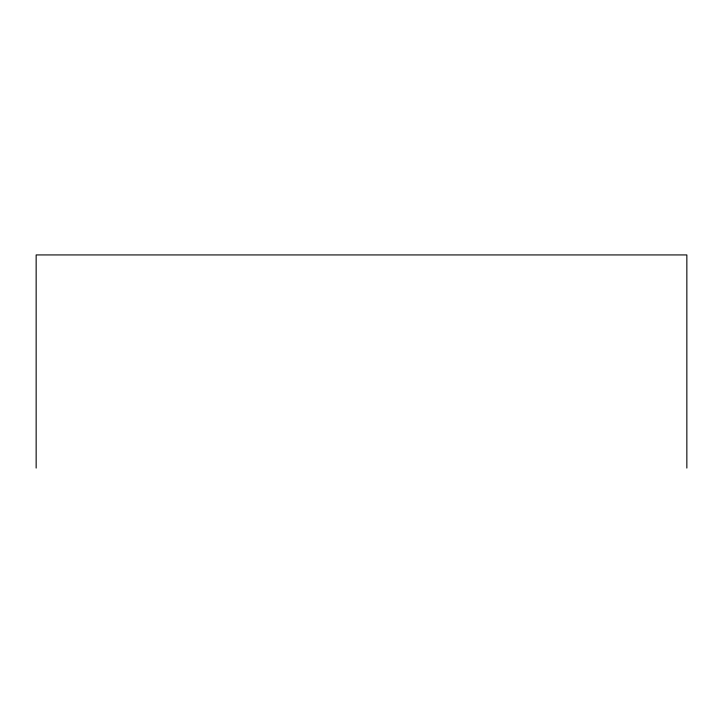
<?xml version="1.0" encoding="UTF-8"?>
<svg xmlns="http://www.w3.org/2000/svg" width="723" height="723" viewBox="0 0 723 723"><rect width="100%" height="100%" fill="white"/><g stroke="black" fill="none" stroke-linecap="round" stroke-linejoin="round"><path stroke-width="1.08" d="M686.85 468.07L686.85 254.93L36.15 254.93L36.15 468.07"/></g></svg>
